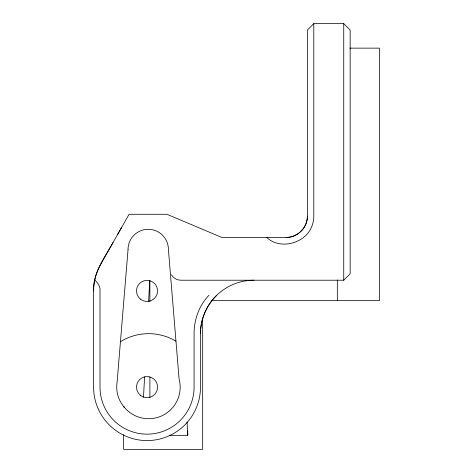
<?xml version="1.0" encoding="UTF-8"?>
<svg xmlns="http://www.w3.org/2000/svg" width="473" height="473" viewBox="0 0 473 473"><rect width="100%" height="100%" fill="white"/><g stroke="black" fill="none" stroke-linecap="round" stroke-linejoin="round"><path stroke-width="0.71" d="M216.711 295.318C206.435 305.245 200.446 319.381 200.493 333.666L200.493 387.115A53.449 53.449 0 0 1 147.038 440.57A53.449 53.449 0 0 1 93.589 387.115L93.589 290.907C93.092 272.797 104.687 257.507 113.053 242.507M143.496 397.308L144.584 376.886M148.605 301.538L149.734 280.412M128.047 249.49L117.079 382.432A30.325 30.325 0 0 0 123.926 406.75M117.452 234.756L121.732 227.217M208.906 295.318C199.121 305.499 194.048 319.647 194.078 333.666L194.078 387.115A47.04 47.04 0 0 1 147.038 434.155A47.04 47.04 0 0 1 100.004 387.115L100.004 290.907C100.637 286.52 97.609 282.789 94.742 279.856M171.439 274.718C173.319 278.041 176.967 280.187 180.781 280.217L343.741 280.217L350.156 273.802L350.156 30.065L343.741 23.65L313.806 23.65L307.391 30.065L307.391 219.123M286.011 237.452C297.47 237.73 307.639 227.495 307.391 216.072A21.38 21.38 0 0 1 304.529 226.762C300.798 233.278 293.508 237.464 286.011 237.452L221.872 237.452L166.898 214.275L129.082 214.275L100.56 264.513A53.449 53.449 0 0 0 93.589 290.907M349.878 48.14L379.411 48.14L379.411 300.662L211.508 300.662M169.393 435.331L187.763 435.331L187.763 430.909M266.861 237.452C279.975 250.288 305.186 243.394 311.666 226.762A27.795 27.795 0 0 0 313.806 216.072L313.806 23.65M187.048 421.951L187.763 435.331M343.741 23.65L343.741 280.217M337.326 279.992L337.326 300.662M202.681 318.24L202.681 449.35L123.518 449.35L123.518 434.616M149.882 280.412L149.882 301.538M149.882 376.886L149.882 397.74M124.464 407.555A30.455 30.455 0 0 1 123.63 406.597M120.438 341.701A53.449 53.449 0 0 1 175.968 341.193M128.035 249.49A20.191 20.191 0 0 1 148.226 229.281A20.191 20.191 0 0 1 168.412 249.49L179.084 378.979A31.543 31.543 0 0 1 123.902 406.768M200.487 333.666A53.449 53.449 0 0 1 253.942 280.217M140.718 395.529A10.524 10.524 0 0 0 157.485 388.386A10.524 10.524 0 0 0 142.917 377.436A10.524 10.524 0 0 0 140.718 395.529M140.718 299.314A10.524 10.524 0 0 0 157.485 292.172A10.524 10.524 0 0 0 142.917 281.228A10.524 10.524 0 0 0 140.718 299.314"/></g></svg>
